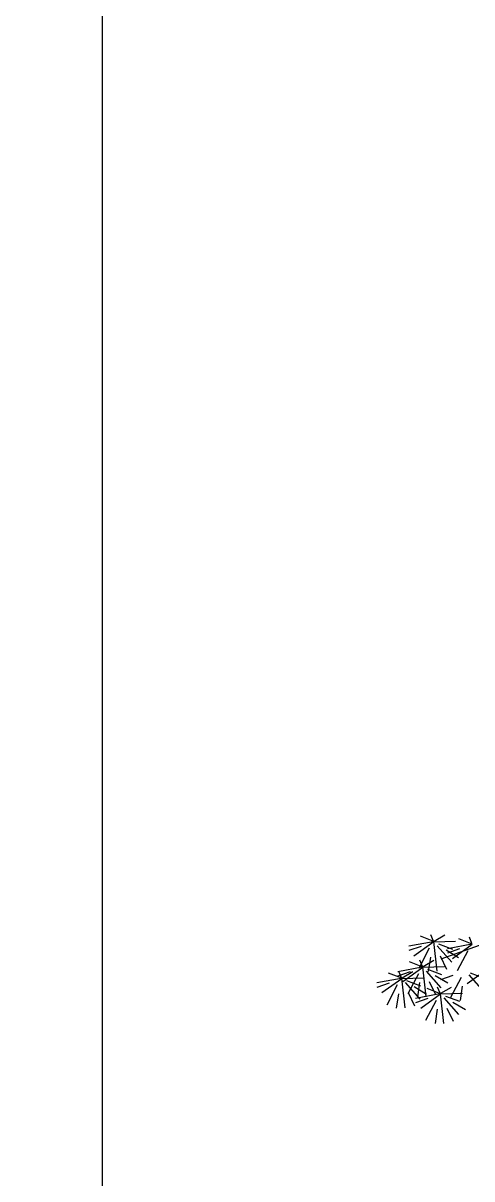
# Model space of a CAD drawing. Header units: metres. Extents: x 563124 to 573994, y 2062953 to 2068466.
# Drawn here: x 568764.25 to 568768.48, y 2065924.42 to 2065935.32 of the extents above; entities that cross this region are included whole.
import ezdxf

# ---------------------------------------------------------------- set-up
doc = ezdxf.new("R2010")
doc.units = ezdxf.units.M
doc.linetypes.add('HIDDEN', pattern=[0.375, 0.25, -0.125])
for name, color, linetype in [('1-CAY XANH', 7, 'CONTINUOUS'), ('ghichieudai', 7, 'CONTINUOUS'), ('MATCATDUONG', 8, 'CONTINUOUS'), ('ViaHeSphu', 32, 'CONTINUOUS')]:
    doc.layers.add(name, color=color, linetype=linetype)

# ---------------------------------------------------------------- blocks, each defined once
blk = doc.blocks.new('ca')
at = {"layer": '1-CAY XANH', "color": 3}
for p, q in [((12.717, 30.902), (18.096, 28.964)), ((16.774, 29.602), (17.333, 29.824)), ((16.774, 29.587), (17.606, 28.986)), ((16.793, 29.626), (16.895, 29.886)), ((16.798, 29.599), (17.818, 29.407)), ((18.374, 29.701), (17.471, 29.728)), ((18.183, 29.61), (17.598, 29.39)), ((18.367, 29.728), (17.921, 29.988)), ((18.242, 28.462), (18.388, 29.708)), ((18.385, 29.704), (18.943, 29.925)), ((18.385, 29.689), (19.216, 29.088)), ((18.404, 29.728), (18.506, 29.988)), ((18.409, 29.701), (19.429, 29.509)), ((16.963, 29.323), (17.407, 28.481)), ((17.306, 29.402), (17.816, 29.224)), ((17.864, 29.357), (17.344, 29.04)), ((18.246, 29.532), (17.629, 28.836)), ((18.118, 29.104), (17.856, 28.55)), ((18.573, 29.425), (19.018, 28.583)), ((18.916, 29.503), (19.427, 29.326)), ((18.832, 28.633), (17.93, 28.661)), ((18.826, 28.66), (18.379, 28.92)), ((18.529, 29.052), (18.614, 28.453)), ((18.701, 27.394), (18.846, 28.64)), ((18.843, 28.636), (19.402, 28.857)), ((18.843, 28.621), (19.675, 28.02)), ((18.862, 28.66), (18.964, 28.92)), ((18.868, 28.633), (19.888, 28.441)), ((16.151, 28.532), (16.983, 27.931)), ((16.855, 28.39), (16.269, 28.17)), ((16.917, 28.312), (16.3, 27.616)), ((17.245, 28.204), (17.69, 27.363)), ((17.588, 28.283), (18.098, 28.105)), ((18.323, 28.289), (17.803, 27.972)), ((18.642, 28.542), (18.056, 28.322)), ((18.704, 28.464), (18.087, 27.768)), ((19.714, 28.162), (18.811, 28.19)), ((19.032, 28.357), (19.477, 27.515)), ((19.707, 28.189), (19.261, 28.45)), ((19.375, 28.435), (19.885, 28.258)), ((19.582, 26.923), (19.728, 28.17)), ((19.725, 28.166), (20.283, 28.387)), ((19.725, 28.15), (20.557, 27.55)), ((19.744, 28.189), (19.846, 28.45)), ((19.749, 28.162), (20.769, 27.97)), ((17.2, 27.832), (17.286, 27.232)), ((18.085, 27.541), (17.638, 27.801)), ((18.103, 27.517), (18.661, 27.739)), ((18.122, 27.541), (18.224, 27.801)), ((18.576, 28.036), (18.314, 27.482)), ((19.204, 27.819), (18.684, 27.502)), ((19.524, 28.072), (18.938, 27.852)), ((19.586, 27.994), (18.969, 27.298)), ((18.987, 27.984), (19.073, 27.385)), ((19.913, 27.886), (20.358, 27.045)), ((20.257, 27.965), (20.767, 27.787)), ((17.582, 27.17), (17.062, 26.854)), ((18.092, 27.514), (17.189, 27.542)), ((17.901, 27.424), (17.315, 27.204)), ((17.963, 27.345), (17.346, 26.649)), ((17.96, 26.275), (18.106, 27.521)), ((18.103, 27.502), (18.934, 26.901)), ((18.127, 27.514), (19.147, 27.322)), ((18.291, 27.238), (18.736, 26.396)), ((18.634, 27.317), (19.145, 27.139)), ((19.458, 27.565), (19.196, 27.012)), ((19.869, 27.514), (19.955, 26.915)), ((17.836, 26.917), (17.574, 26.363)), ((18.246, 26.866), (18.332, 26.266))]:
    blk.add_line(p, q, dxfattribs=at)

msp = doc.modelspace()

# ---------------------------------------------------------------- linework, layer by layer
at = {"layer": 'ViaHeSphu', "linetype": 'HIDDEN', "ltscale": 50}
msp.add_lwpolyline([(568764.157, 2065944.747), (568792.936, 2065864.296), (568789.822, 2065858.183), (568722.151, 2065838.356), (568603.291, 2065803.532), (568597.048, 2065806.913), (568573.289, 2065885.638), (568576.633, 2065891.863), (568735.963, 2065939.733, 0.022858), (568754.502, 2065946.241), (568757.835, 2065947.585), (568764.157, 2065944.747)], format="xyb", dxfattribs=at)

# ---------------------------------------------------------------- next in the draw order: wipeouts: each hides what was drawn before it
msp.add_wipeout([(568538.555, 2065837.116), (569134.391, 2065836.361), (569131.193, 2065953.825), (568779.004, 2065956.683), (568600.602, 2065960.315)]).dxf.layer = 'ghichieudai'

# ---------------------------------------------------------------- next in the draw order: linework, layer by layer
at = {"layer": 'MATCATDUONG', "color": 40, "linetype": 'Continuous', "extrusion": (3.31378e-12, 1.1371e-08, 1)}
msp.add_line((568764.994, 2065939.133, 0), (568764.994, 2065920.14), dxfattribs=at)

# ---------------------------------------------------------------- next in the draw order: block references
at = {"layer": 'MATCATDUONG', "color": 3, "linetype": 'Continuous', "extrusion": (3.31378e-12, 1.1371e-08, 1), "xscale": -0.2249999999767169, "yscale": 0.2250000000931323, "zscale": 0.2250000000000004}
msp.add_blockref('ca', (568772.257, 2065919.974, 0.023), dxfattribs=at)

doc.saveas('drawing.dxf')
